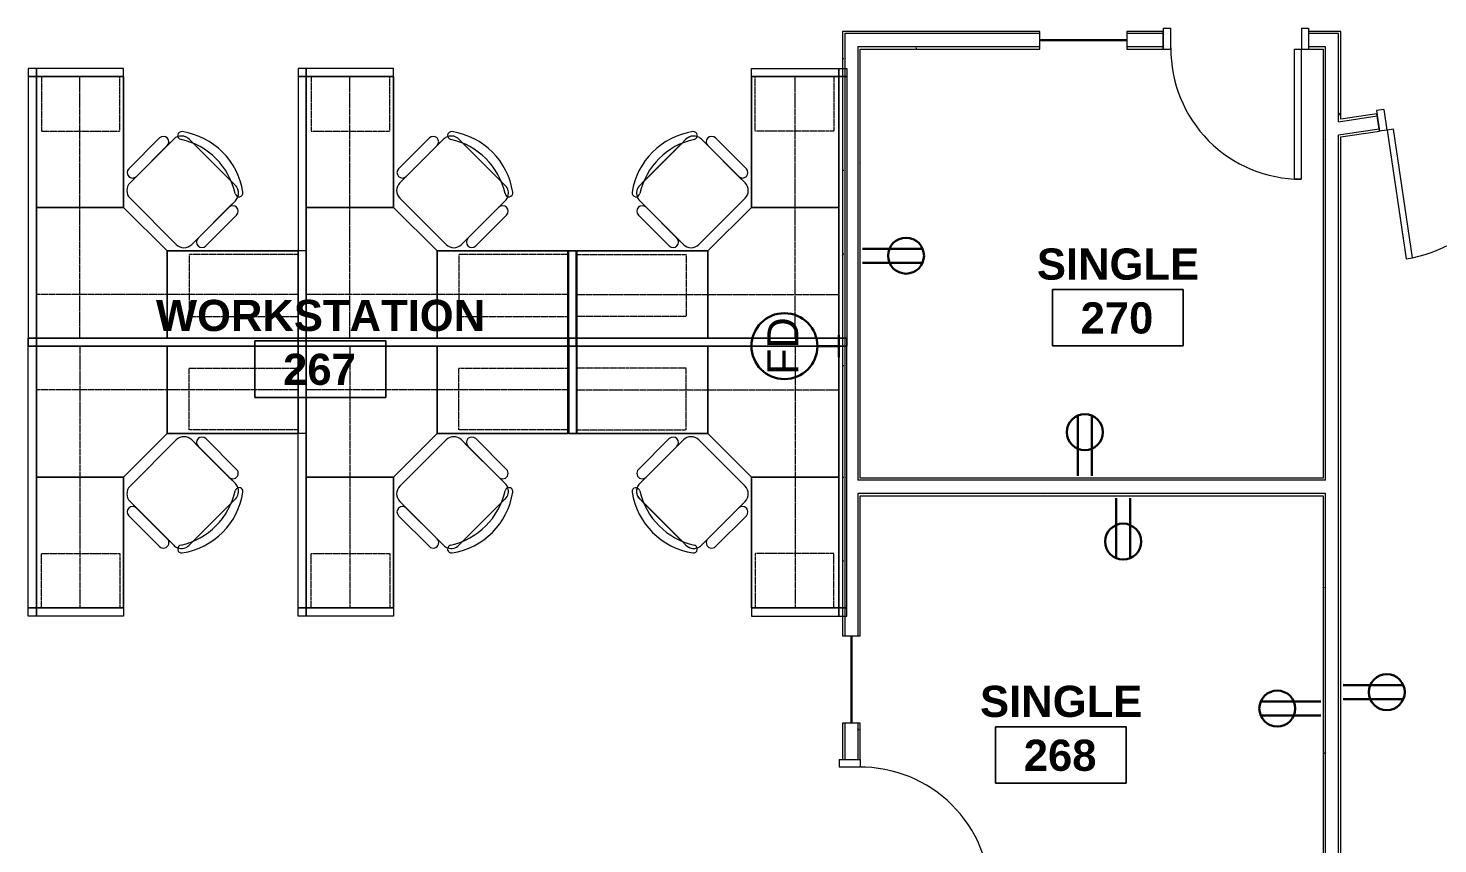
# Model space of a CAD drawing. Header units: inches. Extents: x 25273 to 28081, y 11840 to 13753.
# Drawn here: x 26119.3 to 26507.2, y 13031.9 to 13256.4 of the extents above; entities that cross this region are included whole.
import ezdxf

# ---------------------------------------------------------------- set-up
doc = ezdxf.new("R2010")
doc.units = ezdxf.units.IN
doc.header["$MEASUREMENT"] = 0
doc.linetypes.add('X1$0$Hidden', pattern=[0.28125, 0.1875, -0.09375])
doc.linetypes.add('X1$0$Hidden2', pattern=[0.140625, 0.09375, -0.046875])
for name, color, linetype, lineweight in [('X1$0$A-ANNO-NOTE', 131, 'Continuous', 30), ('X1$0$A-AREA-IDEN', 2, 'Continuous', 9), ('X1$0$A-DOOR', 31, 'Continuous', 13), ('X1$0$A-DOOR-FRAM', 31, 'Continuous', 20), ('X1$0$A-GLAZ', 151, 'Continuous', 13), ('X1$0$A-WALL', 113, 'Continuous', 13), ('X1$0$A-WALL-PATT', 111, 'Continuous', 13), ('X1$0$I-FURN', 30, 'Continuous', 9), ('X1$0$I-FURN-PNLS', 30, 'Continuous', 9), ('X1$0$I-WALL', 2, 'Continuous', 13)]:
    doc.layers.add(name, color=color, linetype=linetype, lineweight=lineweight)
doc.styles.add('X1$0$Swis721 Lt BT', font='swissl.ttf', dxfattribs={"height": 8.514638})
doc.styles.add('X1$0$Swis721 Lt BT_B', font='', dxfattribs={"height": 8.583975})
doc.styles.get('X1$0$Swis721 Lt BT_B').set_extended_font_data('Swis721 Lt BT', bold=True)
pattern_1 = [(0, (0, 0), (30.72, 7.68), [1.267, -21.773, 1.267, -21.773, -122.88]), (0, (0, 0), (30.72, 7.68), [-46.08, 1.267, -44.813, 1.267, -21.773, -53.76]), (0, (0, 0), (30.72, 7.68), [-115.2, 1.267, -14.093, 1.267, -37.133]), (120, (11.52, 3.84), (-22.0110751, 22.7643004), [1.267, -21.773, 1.267, -21.773, -122.88]), (120, (11.52, 3.84), (-22.0110751, 22.7643004), [-46.08, 1.267, -44.813, 1.267, -21.773, -53.76]), (120, (11.52, 3.84), (-22.0110751, 22.7643004), [-115.2, 1.267, -14.093, 1.267, -37.133]), (240, (15.36, 19.2), (-8.7089249, -30.4443004), [1.267, -21.773, 1.267, -21.773, -122.88]), (240, (15.36, 19.2), (-8.7089249, -30.4443004), [-46.08, 1.267, -44.813, 1.267, -21.773, -53.76]), (240, (15.36, 19.2), (-8.7089249, -30.4443004), [-115.2, 1.267, -14.093, 1.267, -37.133])]

# ---------------------------------------------------------------- blocks, each defined once
blk = doc.blocks.new('X1$0$Single Flush - OTJ_SOLIDFLUSH_ALUM-4900816-FIRST FLOOR POWER _ SIGNAL')
at = {"layer": 'X1$0$A-DOOR', "lineweight": 20}
for p, q in [((16.15625, 38.25), (16.15625, 2.4375)), ((17.90625, 38.25), (16.15625, 38.25)), ((17.90625, 2.4375), (17.90625, 38.25)), ((16.15625, 2.4375), (17.90625, 2.4375))]:
    blk.add_line(p, q, dxfattribs=at)
at = {"layer": 'X1$0$A-DOOR', "lineweight": 9}
blk.add_arc((17.90625, 2.4375), 35.8125, 90, 180.5, dxfattribs=at)
at = {"layer": 'X1$0$A-DOOR-FRAM'}
for p, q in [((-20, -3.3125), (-20, 2.4375)), ((-20, 2.4375), (-18, 2.4375)), ((-18, -3.3125), (-18, 2.4375)), ((18.000004, -3.3125), (18.000004, 2.4375)), ((18.000004, 2.4375), (20.000004, 2.4375)), ((20.000004, -3.3125), (20.000004, 2.4375)), ((-20, -3.3125), (-18, -3.3125)), ((18.000004, -3.3125), (20.000004, -3.3125))]:
    blk.add_line(p, q, dxfattribs=at)
blk = doc.blocks.new('X1$0$F-Workstation - Generic Typical - F-Workstation - Generic Typical-V85-FIRST FLOOR POWER _ SIGNAL')
at = {"layer": 'X1$0$I-FURN'}
for p, q in [((33.89, 55.1), (25.4, 46.62)), ((33.89, 55.1), (25.4, 46.62)), ((25.4, 46.62), (33.89, 55.1)), ((37.78, 54.75), (25.76, 42.73)), ((37.78, 54.75), (36.01, 52.98)), ((36.01, 52.98), (37.78, 54.75)), ((43.2, 53.57), (42.02, 54.75)), ((42.02, 54.75), (43.2, 53.57)), ((27.53, 44.5), (36.01, 52.98)), ((36.01, 52.98), (27.53, 44.5)), ((36.01, 52.98), (27.53, 44.5)), ((27.53, 44.5), (36.01, 52.98)), ((53.65, 43.12), (43.12, 53.65)), ((53.57, 43.2), (43.2, 53.57)), ((43.2, 53.57), (53.57, 43.2)), ((27.53, 44.5), (25.76, 42.73)), ((25.76, 42.73), (27.53, 44.5)), ((54.75, 42.02), (53.57, 43.2)), ((53.57, 43.2), (54.75, 42.02)), ((25.76, 38.49), (38.49, 25.76)), ((25.76, 38.49), (38.49, 25.76)), ((38.49, 25.76), (25.76, 38.49)), ((42.73, 25.76), (54.75, 37.78)), ((52.98, 36.01), (44.5, 27.53)), ((44.5, 27.53), (52.98, 36.01)), ((44.5, 27.53), (52.98, 36.01)), ((52.98, 36.01), (44.5, 27.53)), ((52.98, 36.01), (54.75, 37.78)), ((54.75, 37.78), (52.98, 36.01)), ((46.62, 25.4), (55.1, 33.89)), ((46.62, 25.4), (55.1, 33.89)), ((55.1, 33.89), (46.62, 25.4)), ((42.73, 25.76), (44.5, 27.53)), ((44.5, 27.53), (42.73, 25.76))]:
    blk.add_line(p, q, dxfattribs=at)
for centre, radius, start, end in [((34.95, 54.04), 1.5, 315, 135), ((34.95, 54.04), 1.5, 315, 135), ((34.95, 54.04), 1.5, 315, 135), ((39.9, 52.63), 3, 108.7164, 135), ((39.9, 52.63), 3, 108.6047, 135), ((39.9, 52.63), 3, 108.6047, 135), ((39.97, 55.77), 1.08, 81.1745, 261.1745), ((39.97, 55.77), 1.08, 81.1745, 261.1745), ((39.97, 55.77), 1.08, 81.1745, 261.1745), ((39.9, 52.63), 3, 45, 108.6047), ((39.9, 52.63), 3, 45, 108.6047), ((35.53, 35.53), 19.64, 12.5758, 77.4242), ((35.53, 35.53), 19.64, 12.5758, 77.4242), ((35.53, 35.53), 19.64, 12.5758, 77.4242), ((37.07, 37.07), 20, 8.8255, 81.1745), ((37.07, 37.07), 20, 8.8255, 81.1745), ((37.07, 37.07), 20, 8.8255, 81.1745), ((26.46, 45.56), 1.5, 135, 315), ((26.46, 45.56), 1.5, 135, 315), ((26.46, 45.56), 1.5, 135, 315), ((27.88, 40.61), 3, 135, 225), ((27.88, 40.61), 3, 135, 225), ((27.88, 40.61), 3, 135, 225), ((55.77, 39.97), 1.08, 188.8255, 8.8255), ((55.77, 39.97), 1.08, 188.8255, 8.8255), ((55.77, 39.97), 1.08, 188.8255, 8.8255), ((52.63, 39.9), 3, 341.3953, 45), ((52.63, 39.9), 3, 341.3953, 45), ((52.63, 39.9), 3, 315, 341.2836), ((52.63, 39.9), 3, 315, 341.3953), ((52.63, 39.9), 3, 315, 341.3953), ((54.04, 34.95), 1.5, 315, 135), ((54.04, 34.95), 1.5, 315, 135), ((54.04, 34.95), 1.5, 315, 135), ((45.56, 26.46), 1.5, 135, 315), ((45.56, 26.46), 1.5, 135, 315), ((45.56, 26.46), 1.5, 135, 315), ((40.61, 27.88), 3, 225, 315), ((40.61, 27.88), 3, 225, 315), ((40.61, 27.88), 3, 225, 315)]:
    blk.add_arc(centre, radius, start, end, dxfattribs=at)
at = {"layer": 'X1$0$I-FURN-PNLS'}
for p, q in [((-2.25, 72), (-2.25, 74.25)), ((-2.25, 74.25), (0, 74.25)), ((0, 74.25), (0, 72)), ((0, 72), (0, 74.25)), ((0, 74.25), (24, 74.25)), ((24, 74.25), (24, 72)), ((0, 72), (-2.25, 72)), ((-2.25, 72), (0, 72)), ((-2.25, 0), (-2.25, 72)), ((0, 36), (0, 72)), ((0, 72), (24, 72)), ((0, 72), (0, 0)), ((24, 72), (0, 72)), ((24, 72), (0, 72)), ((0, 72), (0, 36)), ((0, 36), (0, 72)), ((0, 72), (24, 72)), ((24, 72), (24, 36)), ((24, 72), (24, 42)), ((24, 36), (24, 72)), ((24, 72), (24, 36)), ((24, 36), (0, 36)), ((0, 0), (0, 36)), ((0, 36), (24, 36)), ((24, 36), (0, 36)), ((0, 36), (0, 0)), ((0, 0), (0, 36)), ((0, 36), (24, 36)), ((0, 36), (24, 36)), ((24, 36), (0, 36)), ((24, 36), (36, 24)), ((36, 24), (24, 36)), ((24, 36), (36, 24)), ((36, 0), (36, 24)), ((36, 24), (72, 24)), ((36, 24), (36, 0)), ((36, 0), (36, 24)), ((36, 24), (36, 0)), ((72, 24), (36, 24)), ((36, 24), (36, 0)), ((36, 0), (36, 24)), ((36, 24), (72, 24)), ((57, 24), (72, 24)), ((72, 24), (72, 0)), ((72, 24), (74.25, 24)), ((72, 0), (72, 24)), ((72, 0), (72, 24)), ((72, 24), (72, 0)), ((74.25, 24), (74.25, 0)), ((-2.25, -2.25), (-2.25, 0)), ((-2.25, 0), (0, 0)), ((0, 0), (-2.25, 0)), ((0, -2.25), (-2.25, -2.25)), ((0, 0), (0, -2.25)), ((0, -2.25), (0, 0)), ((0, 0), (72, 0)), ((36, 0), (0, 0)), ((0, 0), (36, 0)), ((36, 0), (0, 0)), ((72, -2.25), (0, -2.25)), ((72, 0), (36, 0)), ((36, 0), (72, 0)), ((72, 0), (36, 0)), ((72, -2.25), (72, 0)), ((72, 0), (74.25, 0)), ((72, 0), (72, -2.25)), ((74.25, 0), (72, 0)), ((74.25, -2.25), (72, -2.25)), ((74.25, 0), (74.25, -2.25))]:
    blk.add_line(p, q, dxfattribs=at)
at = {"layer": 'X1$0$I-FURN-PNLS', "linetype": 'X1$0$Hidden2'}
for p, q in [((6, 72), (23, 72)), ((6, 42), (6, 72)), ((23, 72), (23, 42)), ((23, 42), (6, 42)), ((57, 1.37), (57, 23)), ((57, 23), (72, 23)), ((72, 23), (72, 1.37)), ((72, 1.37), (57, 1.37))]:
    blk.add_line(p, q, dxfattribs=at)
at = {"layer": 'X1$0$I-FURN-PNLS', "linetype": 'X1$0$Hidden'}
for p, q in [((12, 72), (12, 0)), ((0, 12), (72, 12))]:
    blk.add_line(p, q, dxfattribs=at)
blk = doc.blocks.new('X1$0$F-Workstation - Generic Typical - F-Workstation - Generic Typical-V86-FIRST FLOOR POWER _ SIGNAL')
at = {"layer": 'X1$0$I-FURN'}
for p, q in [((25.76, -38.49), (38.49, -25.76)), ((38.49, -25.76), (25.76, -38.49)), ((25.76, -38.49), (38.49, -25.76)), ((42.73, -25.76), (54.75, -37.78)), ((44.5, -27.53), (42.73, -25.76)), ((42.73, -25.76), (44.5, -27.53)), ((46.62, -25.4), (55.1, -33.89)), ((55.1, -33.89), (46.62, -25.4)), ((46.62, -25.4), (55.1, -33.89)), ((44.5, -27.53), (52.98, -36.01)), ((52.98, -36.01), (44.5, -27.53)), ((52.98, -36.01), (44.5, -27.53)), ((44.5, -27.53), (52.98, -36.01)), ((54.75, -37.78), (52.98, -36.01)), ((52.98, -36.01), (54.75, -37.78)), ((53.57, -43.2), (54.75, -42.02)), ((54.75, -42.02), (53.57, -43.2)), ((37.78, -54.75), (25.76, -42.73)), ((25.76, -42.73), (27.53, -44.5)), ((27.53, -44.5), (25.76, -42.73)), ((36.01, -52.98), (27.53, -44.5)), ((27.53, -44.5), (36.01, -52.98)), ((27.53, -44.5), (36.01, -52.98)), ((36.01, -52.98), (27.53, -44.5)), ((53.65, -43.12), (43.12, -53.65)), ((43.2, -53.57), (53.57, -43.2)), ((53.57, -43.2), (43.2, -53.57)), ((33.89, -55.1), (25.4, -46.62)), ((25.4, -46.62), (33.89, -55.1)), ((33.89, -55.1), (25.4, -46.62)), ((36.01, -52.98), (37.78, -54.75)), ((37.78, -54.75), (36.01, -52.98)), ((42.02, -54.75), (43.2, -53.57)), ((43.2, -53.57), (42.02, -54.75))]:
    blk.add_line(p, q, dxfattribs=at)
for centre, radius, start, end in [((40.61, -27.88), 3, 45, 135), ((40.61, -27.88), 3, 45, 135), ((40.61, -27.88), 3, 45, 135), ((45.56, -26.46), 1.5, 45, 225), ((45.56, -26.46), 1.5, 45, 225), ((45.56, -26.46), 1.5, 45, 225), ((54.04, -34.95), 1.5, 225, 45), ((54.04, -34.95), 1.5, 225, 45), ((54.04, -34.95), 1.5, 225, 45), ((27.88, -40.61), 3, 135, 225), ((27.88, -40.61), 3, 135, 225), ((27.88, -40.61), 3, 135, 225), ((52.63, -39.9), 3, 18.7164, 45), ((52.63, -39.9), 3, 18.6047, 45), ((52.63, -39.9), 3, 18.6047, 45), ((35.53, -35.53), 19.64, 282.5758, 347.4242), ((35.53, -35.53), 19.64, 282.5758, 347.4242), ((35.53, -35.53), 19.64, 282.5758, 347.4242), ((37.07, -37.07), 20, 278.8255, 351.1745), ((37.07, -37.07), 20, 278.8255, 351.1745), ((37.07, -37.07), 20, 278.8255, 351.1745), ((55.77, -39.97), 1.08, 351.1745, 171.1745), ((55.77, -39.97), 1.08, 351.1745, 171.1745), ((55.77, -39.97), 1.08, 351.1745, 171.1745), ((52.63, -39.9), 3, 315, 18.6047), ((52.63, -39.9), 3, 315, 345), ((52.63, -39.9), 3, 345, 18.6047), ((26.46, -45.56), 1.5, 45, 225), ((26.46, -45.56), 1.5, 45, 225), ((26.46, -45.56), 1.5, 45, 225), ((34.95, -54.04), 1.5, 225, 45), ((34.95, -54.04), 1.5, 225, 45), ((34.95, -54.04), 1.5, 225, 45), ((39.9, -52.63), 3, 225, 251.2836), ((39.9, -52.63), 3, 225, 251.3953), ((39.9, -52.63), 3, 225, 251.3953), ((39.97, -55.77), 1.08, 98.8255, 278.8255), ((39.97, -55.77), 1.08, 98.8255, 278.8255), ((39.97, -55.77), 1.08, 98.8255, 278.8255), ((39.9, -52.63), 3, 251.3953, 315), ((39.9, -52.63), 3, 251.3953, 300), ((39.9, -52.63), 3, 300, 315)]:
    blk.add_arc(centre, radius, start, end, dxfattribs=at)
at = {"layer": 'X1$0$I-FURN-PNLS'}
for p, q in [((-2.25, 2.25), (-2.25, 0)), ((0, 2.25), (-2.25, 2.25)), ((-2.25, 0), (0, 0)), ((0, 0), (-2.25, 0)), ((-2.25, 0), (-2.25, -72)), ((0, 0), (0, 2.25)), ((72, 2.25), (0, 2.25)), ((0, 2.25), (0, 0)), ((0, 0), (72, 0)), ((0, -72), (0, 0)), ((0, 0), (0, -36)), ((36, 0), (0, 0)), ((0, 0), (0, -36)), ((36, 0), (0, 0)), ((0, 0), (36, 0)), ((0, -36), (0, 0)), ((72, 0), (36, 0)), ((36, 0), (36, -24)), ((36, -24), (36, 0)), ((36, -24), (36, 0)), ((36, 0), (36, -24)), ((72, 0), (36, 0)), ((36, 0), (36, -24)), ((36, -24), (36, 0)), ((36, 0), (72, 0)), ((72, 2.25), (72, 0)), ((74.25, 2.25), (72, 2.25)), ((72, 0), (72, 2.25)), ((72, -24), (72, 0)), ((72, 0), (74.25, 0)), ((74.25, 0), (72, 0)), ((72, 0), (72, -24)), ((72, -24), (72, 0)), ((72, 0), (72, -24)), ((74.25, 0), (74.25, 2.25)), ((74.25, -24), (74.25, 0)), ((24, -36), (36, -24)), ((24, -36), (36, -24)), ((36, -24), (24, -36)), ((36, -24), (72, -24)), ((36, -24), (72, -24)), ((72, -24), (36, -24)), ((57, -24), (72, -24)), ((72, -24), (74.25, -24)), ((24, -36), (0, -36)), ((0, -36), (0, -72)), ((0, -36), (24, -36)), ((0, -36), (24, -36)), ((24, -36), (0, -36)), ((24, -36), (0, -36)), ((0, -36), (0, -72)), ((0, -72), (0, -36)), ((0, -36), (24, -36)), ((24, -72), (24, -36)), ((24, -72), (24, -36)), ((24, -36), (24, -72)), ((24, -72), (24, -42)), ((-2.25, -72), (-2.25, -74.25)), ((0, -72), (-2.25, -72)), ((-2.25, -72), (0, -72)), ((0, -72), (24, -72)), ((0, -74.25), (0, -72)), ((24, -72), (0, -72)), ((0, -72), (0, -74.25)), ((0, -72), (24, -72)), ((24, -72), (0, -72)), ((24, -74.25), (24, -72)), ((-2.25, -74.25), (0, -74.25)), ((0, -74.25), (24, -74.25))]:
    blk.add_line(p, q, dxfattribs=at)
at = {"layer": 'X1$0$I-FURN-PNLS', "linetype": 'X1$0$Hidden'}
for p, q in [((12, -72), (12, 0)), ((0, -12), (72, -12))]:
    blk.add_line(p, q, dxfattribs=at)
at = {"layer": 'X1$0$I-FURN-PNLS', "linetype": 'X1$0$Hidden2'}
for p, q in [((57, -1.37), (57, -23)), ((72, -1.37), (57, -1.37)), ((72, -23), (72, -1.37)), ((57, -23), (72, -23)), ((23, -42), (6, -42)), ((6, -42), (6, -72)), ((23, -72), (23, -42)), ((6, -72), (23, -72))]:
    blk.add_line(p, q, dxfattribs=at)
blk = doc.blocks.new('X1$0$F-Workstation - Generic Typical - F-Workstation - Generic Typical-V87-FIRST FLOOR POWER _ SIGNAL')
at = {"layer": 'X1$0$I-FURN'}
for p, q in [((25.76, -38.49), (38.49, -25.76)), ((38.49, -25.76), (25.76, -38.49)), ((25.76, -38.49), (38.49, -25.76)), ((42.73, -25.76), (54.75, -37.78)), ((44.5, -27.53), (42.73, -25.76)), ((42.73, -25.76), (44.5, -27.53)), ((46.62, -25.4), (55.1, -33.89)), ((55.1, -33.89), (46.62, -25.4)), ((46.62, -25.4), (55.1, -33.89)), ((44.5, -27.53), (52.98, -36.01)), ((52.98, -36.01), (44.5, -27.53)), ((52.98, -36.01), (44.5, -27.53)), ((44.5, -27.53), (52.98, -36.01)), ((54.75, -37.78), (52.98, -36.01)), ((52.98, -36.01), (54.75, -37.78)), ((53.57, -43.2), (54.75, -42.02)), ((54.75, -42.02), (53.57, -43.2)), ((37.78, -54.75), (25.76, -42.73)), ((25.76, -42.73), (27.53, -44.5)), ((27.53, -44.5), (25.76, -42.73)), ((36.01, -52.98), (27.53, -44.5)), ((27.53, -44.5), (36.01, -52.98)), ((27.53, -44.5), (36.01, -52.98)), ((36.01, -52.98), (27.53, -44.5)), ((53.65, -43.12), (43.12, -53.65)), ((43.2, -53.57), (53.57, -43.2)), ((53.57, -43.2), (43.2, -53.57)), ((33.89, -55.1), (25.4, -46.62)), ((25.4, -46.62), (33.89, -55.1)), ((33.89, -55.1), (25.4, -46.62)), ((36.01, -52.98), (37.78, -54.75)), ((37.78, -54.75), (36.01, -52.98)), ((42.02, -54.75), (43.2, -53.57)), ((43.2, -53.57), (42.02, -54.75))]:
    blk.add_line(p, q, dxfattribs=at)
for centre, radius, start, end in [((40.61, -27.88), 3, 45, 135), ((40.61, -27.88), 3, 45, 135), ((40.61, -27.88), 3, 45, 135), ((45.56, -26.46), 1.5, 45, 225), ((45.56, -26.46), 1.5, 45, 225), ((45.56, -26.46), 1.5, 45, 225), ((54.04, -34.95), 1.5, 225, 45), ((54.04, -34.95), 1.5, 225, 45), ((54.04, -34.95), 1.5, 225, 45), ((27.88, -40.61), 3, 135, 225), ((27.88, -40.61), 3, 135, 225), ((27.88, -40.61), 3, 135, 225), ((52.63, -39.9), 3, 18.7164, 45), ((52.63, -39.9), 3, 18.6047, 45), ((52.63, -39.9), 3, 18.6047, 45), ((35.53, -35.53), 19.64, 282.5758, 347.4242), ((35.53, -35.53), 19.64, 282.5758, 347.4242), ((35.53, -35.53), 19.64, 282.5758, 347.4242), ((37.07, -37.07), 20, 278.8255, 351.1745), ((37.07, -37.07), 20, 278.8255, 351.1745), ((37.07, -37.07), 20, 278.8255, 351.1745), ((55.77, -39.97), 1.08, 351.1745, 171.1745), ((55.77, -39.97), 1.08, 351.1745, 171.1745), ((55.77, -39.97), 1.08, 351.1745, 171.1745), ((52.63, -39.9), 3, 315, 18.6047), ((52.63, -39.9), 3, 315, 18.6047), ((26.46, -45.56), 1.5, 45, 225), ((26.46, -45.56), 1.5, 45, 225), ((26.46, -45.56), 1.5, 45, 225), ((34.95, -54.04), 1.5, 225, 45), ((34.95, -54.04), 1.5, 225, 45), ((34.95, -54.04), 1.5, 225, 45), ((39.9, -52.63), 3, 225, 251.2836), ((39.9, -52.63), 3, 225, 251.3953), ((39.9, -52.63), 3, 225, 251.3953), ((39.97, -55.77), 1.08, 98.8255, 278.8255), ((39.97, -55.77), 1.08, 98.8255, 278.8255), ((39.97, -55.77), 1.08, 98.8255, 278.8255), ((39.9, -52.63), 3, 251.3953, 315), ((39.9, -52.63), 3, 251.3953, 315)]:
    blk.add_arc(centre, radius, start, end, dxfattribs=at)
at = {"layer": 'X1$0$I-FURN-PNLS'}
for p, q in [((-2.25, 2.25), (-2.25, 0)), ((0, 2.25), (-2.25, 2.25)), ((-2.25, 0), (0, 0)), ((0, 0), (-2.25, 0)), ((-2.25, 0), (-2.25, -72)), ((0, 0), (0, 2.25)), ((72, 2.25), (0, 2.25)), ((0, 2.25), (0, 0)), ((0, 0), (72, 0)), ((0, -72), (0, 0)), ((0, 0), (0, -36)), ((36, 0), (0, 0)), ((0, 0), (0, -36)), ((36, 0), (0, 0)), ((0, 0), (36, 0)), ((0, -36), (0, 0)), ((72, 0), (36, 0)), ((36, 0), (36, -24)), ((36, -24), (36, 0)), ((36, -24), (36, 0)), ((36, 0), (36, -24)), ((72, 0), (36, 0)), ((36, 0), (36, -24)), ((36, -24), (36, 0)), ((36, 0), (72, 0)), ((72, 2.25), (72, 0)), ((74.25, 2.25), (72, 2.25)), ((72, 0), (72, 2.25)), ((72, -24), (72, 0)), ((72, 0), (74.25, 0)), ((74.25, 0), (72, 0)), ((72, 0), (72, -24)), ((72, -24), (72, 0)), ((72, 0), (72, -24)), ((74.25, 0), (74.25, 2.25)), ((74.25, -24), (74.25, 0)), ((24, -36), (36, -24)), ((24, -36), (36, -24)), ((36, -24), (24, -36)), ((36, -24), (72, -24)), ((36, -24), (72, -24)), ((72, -24), (36, -24)), ((57, -24), (72, -24)), ((72, -24), (74.25, -24)), ((24, -36), (0, -36)), ((0, -36), (0, -72)), ((0, -36), (24, -36)), ((0, -36), (24, -36)), ((24, -36), (0, -36)), ((24, -36), (0, -36)), ((0, -36), (0, -72)), ((0, -72), (0, -36)), ((0, -36), (24, -36)), ((24, -72), (24, -36)), ((24, -72), (24, -36)), ((24, -36), (24, -72)), ((24, -72), (24, -42)), ((-2.25, -72), (-2.25, -74.25)), ((0, -72), (-2.25, -72)), ((-2.25, -72), (0, -72)), ((0, -72), (24, -72)), ((0, -74.25), (0, -72)), ((24, -72), (0, -72)), ((0, -72), (0, -74.25)), ((0, -72), (24, -72)), ((24, -72), (0, -72)), ((24, -74.25), (24, -72)), ((-2.25, -74.25), (0, -74.25)), ((0, -74.25), (24, -74.25))]:
    blk.add_line(p, q, dxfattribs=at)
at = {"layer": 'X1$0$I-FURN-PNLS', "linetype": 'X1$0$Hidden'}
for p, q in [((12, -72), (12, 0)), ((0, -12), (72, -12))]:
    blk.add_line(p, q, dxfattribs=at)
at = {"layer": 'X1$0$I-FURN-PNLS', "linetype": 'X1$0$Hidden2'}
for p, q in [((57, -1.37), (57, -23)), ((72, -1.37), (57, -1.37)), ((72, -23), (72, -1.37)), ((57, -23), (72, -23)), ((23, -42), (6, -42)), ((6, -42), (6, -72)), ((23, -72), (23, -42)), ((6, -72), (23, -72))]:
    blk.add_line(p, q, dxfattribs=at)
blk = doc.blocks.new('X1$0$F-Workstation - Generic Typical - F-Workstation - Generic Typical-V114-FIRST FLOOR POWER _ SIGNAL')
at = {"layer": 'X1$0$I-FURN'}
for p, q in [((25.76, -38.49), (38.49, -25.76)), ((38.49, -25.76), (25.76, -38.49)), ((25.76, -38.49), (38.49, -25.76)), ((42.73, -25.76), (54.75, -37.78)), ((44.5, -27.53), (42.73, -25.76)), ((42.73, -25.76), (44.5, -27.53)), ((46.62, -25.4), (55.1, -33.89)), ((55.1, -33.89), (46.62, -25.4)), ((46.62, -25.4), (55.1, -33.89)), ((44.5, -27.53), (52.98, -36.01)), ((52.98, -36.01), (44.5, -27.53)), ((52.98, -36.01), (44.5, -27.53)), ((44.5, -27.53), (52.98, -36.01)), ((54.75, -37.78), (52.98, -36.01)), ((52.98, -36.01), (54.75, -37.78)), ((53.57, -43.2), (54.75, -42.02)), ((54.75, -42.02), (53.57, -43.2)), ((37.78, -54.75), (25.76, -42.73)), ((25.76, -42.73), (27.53, -44.5)), ((27.53, -44.5), (25.76, -42.73)), ((36.01, -52.98), (27.53, -44.5)), ((27.53, -44.5), (36.01, -52.98)), ((27.53, -44.5), (36.01, -52.98)), ((36.01, -52.98), (27.53, -44.5)), ((53.65, -43.12), (43.12, -53.65)), ((43.2, -53.57), (53.57, -43.2)), ((53.57, -43.2), (43.2, -53.57)), ((33.89, -55.1), (25.4, -46.62)), ((25.4, -46.62), (33.89, -55.1)), ((33.89, -55.1), (25.4, -46.62)), ((36.01, -52.98), (37.78, -54.75)), ((37.78, -54.75), (36.01, -52.98)), ((42.02, -54.75), (43.2, -53.57)), ((43.2, -53.57), (42.02, -54.75))]:
    blk.add_line(p, q, dxfattribs=at)
for centre, radius, start, end in [((40.61, -27.88), 3, 45, 135), ((40.61, -27.88), 3, 45, 135), ((40.61, -27.88), 3, 45, 135), ((45.56, -26.46), 1.5, 45, 225), ((45.56, -26.46), 1.5, 45, 225), ((45.56, -26.46), 1.5, 45, 225), ((54.04, -34.95), 1.5, 225, 45), ((54.04, -34.95), 1.5, 225, 45), ((54.04, -34.95), 1.5, 225, 45), ((27.88, -40.61), 3, 135, 225), ((27.88, -40.61), 3, 135, 225), ((27.88, -40.61), 3, 135, 225), ((52.63, -39.9), 3, 18.7164, 45), ((52.63, -39.9), 3, 18.6047, 45), ((52.63, -39.9), 3, 18.6047, 45), ((35.53, -35.53), 19.64, 282.5758, 347.4242), ((35.53, -35.53), 19.64, 282.5758, 347.4242), ((35.53, -35.53), 19.64, 282.5758, 347.4242), ((37.07, -37.07), 20, 278.8255, 351.1745), ((37.07, -37.07), 20, 278.8255, 351.1745), ((37.07, -37.07), 20, 278.8255, 351.1745), ((55.77, -39.97), 1.08, 351.1745, 171.1745), ((55.77, -39.97), 1.08, 351.1745, 171.1745), ((55.77, -39.97), 1.08, 351.1745, 171.1745), ((52.63, -39.9), 3, 315, 18.6047), ((52.63, -39.9), 3, 315, 330), ((52.63, -39.9), 3, 330, 18.6047), ((26.46, -45.56), 1.5, 45, 225), ((26.46, -45.56), 1.5, 45, 225), ((26.46, -45.56), 1.5, 45, 225), ((34.95, -54.04), 1.5, 225, 45), ((34.95, -54.04), 1.5, 225, 45), ((34.95, -54.04), 1.5, 225, 45), ((39.9, -52.63), 3, 225, 251.2836), ((39.9, -52.63), 3, 225, 251.3953), ((39.9, -52.63), 3, 225, 251.3953), ((39.97, -55.77), 1.08, 98.8255, 278.8255), ((39.97, -55.77), 1.08, 98.8255, 278.8255), ((39.97, -55.77), 1.08, 98.8255, 278.8255), ((39.9, -52.63), 3, 251.3953, 315), ((39.9, -52.63), 3, 251.3953, 270), ((39.9, -52.63), 3, 270, 300), ((39.9, -52.63), 3, 300, 315)]:
    blk.add_arc(centre, radius, start, end, dxfattribs=at)
at = {"layer": 'X1$0$I-FURN-PNLS'}
for p, q in [((-2.25, 2.25), (-2.25, 0)), ((0, 2.25), (-2.25, 2.25)), ((-2.25, 0), (0, 0)), ((0, 0), (-2.25, 0)), ((-2.25, 0), (-2.25, -72)), ((0, 0), (0, 2.25)), ((72, 2.25), (0, 2.25)), ((0, 2.25), (0, 0)), ((0, 0), (72, 0)), ((0, -72), (0, 0)), ((0, 0), (0, -36)), ((36, 0), (0, 0)), ((0, 0), (0, -36)), ((36, 0), (0, 0)), ((0, 0), (36, 0)), ((0, -36), (0, 0)), ((72, 0), (36, 0)), ((36, 0), (36, -24)), ((36, -24), (36, 0)), ((36, -24), (36, 0)), ((36, 0), (36, -24)), ((72, 0), (36, 0)), ((36, 0), (36, -24)), ((36, -24), (36, 0)), ((36, 0), (72, 0)), ((72, 2.25), (72, 0)), ((74.25, 2.25), (72, 2.25)), ((72, 0), (72, 2.25)), ((72, -24), (72, 0)), ((72, 0), (74.25, 0)), ((74.25, 0), (72, 0)), ((72, 0), (72, -24)), ((72, -24), (72, 0)), ((72, 0), (72, -24)), ((74.25, 0), (74.25, 2.25)), ((74.25, -24), (74.25, 0)), ((24, -36), (36, -24)), ((24, -36), (36, -24)), ((36, -24), (24, -36)), ((36, -24), (72, -24)), ((36, -24), (72, -24)), ((72, -24), (36, -24)), ((57, -24), (72, -24)), ((72, -24), (74.25, -24)), ((24, -36), (0, -36)), ((0, -36), (0, -72)), ((0, -36), (24, -36)), ((0, -36), (24, -36)), ((24, -36), (0, -36)), ((24, -36), (0, -36)), ((0, -36), (0, -72)), ((0, -72), (0, -36)), ((0, -36), (24, -36)), ((24, -72), (24, -36)), ((24, -72), (24, -36)), ((24, -36), (24, -72)), ((24, -72), (24, -42)), ((-2.25, -72), (-2.25, -74.25)), ((0, -72), (-2.25, -72)), ((-2.25, -72), (0, -72)), ((0, -72), (24, -72)), ((0, -74.25), (0, -72)), ((24, -72), (0, -72)), ((0, -72), (0, -74.25)), ((0, -72), (24, -72)), ((24, -72), (0, -72)), ((24, -74.25), (24, -72)), ((-2.25, -74.25), (0, -74.25)), ((0, -74.25), (24, -74.25))]:
    blk.add_line(p, q, dxfattribs=at)
at = {"layer": 'X1$0$I-FURN-PNLS', "linetype": 'X1$0$Hidden'}
for p, q in [((12, -72), (12, 0)), ((0, -12), (72, -12))]:
    blk.add_line(p, q, dxfattribs=at)
at = {"layer": 'X1$0$I-FURN-PNLS', "linetype": 'X1$0$Hidden2'}
for p, q in [((57, -1.37), (57, -23)), ((72, -1.37), (57, -1.37)), ((72, -23), (72, -1.37)), ((57, -23), (72, -23)), ((23, -42), (6, -42)), ((6, -42), (6, -72)), ((23, -72), (23, -42)), ((6, -72), (23, -72))]:
    blk.add_line(p, q, dxfattribs=at)
blk = doc.blocks.new('X1$0$F-Workstation - Generic Typical - F-Workstation - Generic Typical-V115-FIRST FLOOR POWER _ SIGNAL')
at = {"layer": 'X1$0$I-FURN'}
for p, q in [((33.89, 55.1), (25.4, 46.62)), ((33.89, 55.1), (25.4, 46.62)), ((25.4, 46.62), (33.89, 55.1)), ((37.78, 54.75), (25.76, 42.73)), ((37.78, 54.75), (36.01, 52.98)), ((36.01, 52.98), (37.78, 54.75)), ((43.2, 53.57), (42.02, 54.75)), ((42.02, 54.75), (43.2, 53.57)), ((27.53, 44.5), (36.01, 52.98)), ((36.01, 52.98), (27.53, 44.5)), ((36.01, 52.98), (27.53, 44.5)), ((27.53, 44.5), (36.01, 52.98)), ((53.65, 43.12), (43.12, 53.65)), ((53.57, 43.2), (43.2, 53.57)), ((43.2, 53.57), (53.57, 43.2)), ((27.53, 44.5), (25.76, 42.73)), ((25.76, 42.73), (27.53, 44.5)), ((54.75, 42.02), (53.57, 43.2)), ((53.57, 43.2), (54.75, 42.02)), ((25.76, 38.49), (38.49, 25.76)), ((25.76, 38.49), (38.49, 25.76)), ((38.49, 25.76), (25.76, 38.49)), ((42.73, 25.76), (54.75, 37.78)), ((52.98, 36.01), (44.5, 27.53)), ((44.5, 27.53), (52.98, 36.01)), ((44.5, 27.53), (52.98, 36.01)), ((52.98, 36.01), (44.5, 27.53)), ((52.98, 36.01), (54.75, 37.78)), ((54.75, 37.78), (52.98, 36.01)), ((46.62, 25.4), (55.1, 33.89)), ((46.62, 25.4), (55.1, 33.89)), ((55.1, 33.89), (46.62, 25.4)), ((42.73, 25.76), (44.5, 27.53)), ((44.5, 27.53), (42.73, 25.76))]:
    blk.add_line(p, q, dxfattribs=at)
for centre, radius, start, end in [((34.95, 54.04), 1.5, 315, 135), ((34.95, 54.04), 1.5, 315, 135), ((34.95, 54.04), 1.5, 315, 135), ((39.9, 52.63), 3, 108.7164, 135), ((39.9, 52.63), 3, 108.6047, 135), ((39.9, 52.63), 3, 108.6047, 135), ((39.97, 55.77), 1.08, 81.1745, 261.1745), ((39.97, 55.77), 1.08, 81.1745, 261.1745), ((39.97, 55.77), 1.08, 81.1745, 261.1745), ((39.9, 52.63), 3, 45, 108.6047), ((39.9, 52.63), 3, 45, 108.6047), ((35.53, 35.53), 19.64, 12.5758, 77.4242), ((35.53, 35.53), 19.64, 12.5758, 77.4242), ((35.53, 35.53), 19.64, 12.5758, 77.4242), ((37.07, 37.07), 20, 8.8255, 81.1745), ((37.07, 37.07), 20, 8.8255, 81.1745), ((37.07, 37.07), 20, 8.8255, 81.1745), ((26.46, 45.56), 1.5, 135, 315), ((26.46, 45.56), 1.5, 135, 315), ((26.46, 45.56), 1.5, 135, 315), ((27.88, 40.61), 3, 135, 225), ((27.88, 40.61), 3, 135, 225), ((27.88, 40.61), 3, 135, 225), ((55.77, 39.97), 1.08, 188.8255, 8.8255), ((55.77, 39.97), 1.08, 188.8255, 8.8255), ((55.77, 39.97), 1.08, 188.8255, 8.8255), ((52.63, 39.9), 3, 341.3953, 45), ((52.63, 39.9), 3, 30, 45), ((52.63, 39.9), 3, 315, 341.2836), ((52.63, 39.9), 3, 315, 341.3953), ((52.63, 39.9), 3, 315, 341.3953), ((52.63, 39.9), 3, 15, 30), ((52.63, 39.9), 3, 341.3953, 345), ((52.63, 39.9), 3, 360, 15), ((52.63, 39.9), 3, 345, 360), ((54.04, 34.95), 1.5, 315, 135), ((54.04, 34.95), 1.5, 315, 135), ((54.04, 34.95), 1.5, 315, 135), ((45.56, 26.46), 1.5, 135, 315), ((45.56, 26.46), 1.5, 135, 315), ((45.56, 26.46), 1.5, 135, 315), ((40.61, 27.88), 3, 225, 315), ((40.61, 27.88), 3, 225, 315), ((40.61, 27.88), 3, 225, 315)]:
    blk.add_arc(centre, radius, start, end, dxfattribs=at)
at = {"layer": 'X1$0$I-FURN-PNLS'}
for p, q in [((-2.25, 72), (-2.25, 74.25)), ((-2.25, 74.25), (0, 74.25)), ((0, 74.25), (0, 72)), ((0, 72), (0, 74.25)), ((0, 74.25), (24, 74.25)), ((24, 74.25), (24, 72)), ((0, 72), (-2.25, 72)), ((-2.25, 72), (0, 72)), ((-2.25, 0), (-2.25, 72)), ((0, 36), (0, 72)), ((0, 72), (24, 72)), ((0, 72), (0, 0)), ((24, 72), (0, 72)), ((24, 72), (0, 72)), ((0, 72), (0, 36)), ((0, 36), (0, 72)), ((0, 72), (24, 72)), ((24, 72), (24, 36)), ((24, 72), (24, 42)), ((24, 36), (24, 72)), ((24, 72), (24, 36)), ((24, 36), (0, 36)), ((0, 0), (0, 36)), ((0, 36), (24, 36)), ((24, 36), (0, 36)), ((0, 36), (0, 0)), ((0, 0), (0, 36)), ((0, 36), (24, 36)), ((0, 36), (24, 36)), ((24, 36), (0, 36)), ((24, 36), (36, 24)), ((36, 24), (24, 36)), ((24, 36), (36, 24)), ((36, 0), (36, 24)), ((36, 24), (72, 24)), ((36, 24), (36, 0)), ((36, 0), (36, 24)), ((36, 24), (36, 0)), ((72, 24), (36, 24)), ((36, 24), (36, 0)), ((36, 0), (36, 24)), ((36, 24), (72, 24)), ((57, 24), (72, 24)), ((72, 24), (72, 0)), ((72, 24), (74.25, 24)), ((72, 0), (72, 24)), ((72, 0), (72, 24)), ((72, 24), (72, 0)), ((74.25, 24), (74.25, 0)), ((-2.25, -2.25), (-2.25, 0)), ((-2.25, 0), (0, 0)), ((0, 0), (-2.25, 0)), ((0, -2.25), (-2.25, -2.25)), ((0, 0), (0, -2.25)), ((0, -2.25), (0, 0)), ((0, 0), (72, 0)), ((36, 0), (0, 0)), ((0, 0), (36, 0)), ((36, 0), (0, 0)), ((72, -2.25), (0, -2.25)), ((72, 0), (36, 0)), ((36, 0), (72, 0)), ((72, 0), (36, 0)), ((72, -2.25), (72, 0)), ((72, 0), (74.25, 0)), ((72, 0), (72, -2.25)), ((74.25, 0), (72, 0)), ((74.25, -2.25), (72, -2.25)), ((74.25, 0), (74.25, -2.25))]:
    blk.add_line(p, q, dxfattribs=at)
at = {"layer": 'X1$0$I-FURN-PNLS', "linetype": 'X1$0$Hidden2'}
for p, q in [((6, 72), (23, 72)), ((6, 42), (6, 72)), ((23, 72), (23, 42)), ((23, 42), (6, 42)), ((57, 1.37), (57, 23)), ((57, 23), (72, 23)), ((72, 23), (72, 1.37)), ((72, 1.37), (57, 1.37))]:
    blk.add_line(p, q, dxfattribs=at)
at = {"layer": 'X1$0$I-FURN-PNLS', "linetype": 'X1$0$Hidden'}
for p, q in [((12, 72), (12, 0)), ((0, 12), (72, 12))]:
    blk.add_line(p, q, dxfattribs=at)
blk = doc.blocks.new('X1$0$Frameless opening with glazing - 24_ x 96_-4900874-FIRST FLOOR POWER _ SIGNAL')
at = {"layer": 'X1$0$A-GLAZ', "lineweight": 30}
blk.add_line((-13.5, 0.0625), (10.5, 0.0625), dxfattribs=at)
blk = doc.blocks.new('X1$0$Single Flush - OTJ_SOLIDFLUSH_ALUM-4900275-FIRST FLOOR POWER _ SIGNAL')
at = {"layer": 'X1$0$A-DOOR', "lineweight": 20}
for p, q in [((16.15625, -2.4375), (17.90625, -2.4375)), ((16.15625, -38.25), (16.15625, -2.4375)), ((17.90625, -2.4375), (17.90625, -38.25)), ((17.90625, -38.25), (16.15625, -38.25))]:
    blk.add_line(p, q, dxfattribs=at)
at = {"layer": 'X1$0$A-DOOR', "lineweight": 9}
blk.add_arc((17.90625, -2.4375), 35.8125, 179.5, 270, dxfattribs=at)
at = {"layer": 'X1$0$A-DOOR-FRAM'}
for p, q in [((-20, 3.3125), (-20, -2.4375)), ((-20, 3.3125), (-18, 3.3125)), ((-18, 3.3125), (-18, -2.4375)), ((18.000004, 3.3125), (18.000004, -2.4375)), ((18.000004, 3.3125), (20.000004, 3.3125)), ((20.000004, 3.3125), (20.000004, -2.4375)), ((-20, -2.4375), (-18, -2.4375)), ((18.000004, -2.4375), (20.000004, -2.4375))]:
    blk.add_line(p, q, dxfattribs=at)
blk = doc.blocks.new('X1$0$Room Tag - Room Name and Number-3379422-FIRST FLOOR POWER _ SIGNAL')
at = {"layer": 'X1$0$A-AREA-IDEN'}
for p, q in [((-0.1881, -0.1636), (-0.1881, -0.0018)), ((-0.1881, -0.0018), (0.1869, -0.0018)), ((0.1869, -0.0018), (-0.1881, -0.0018)), ((-0.1881, -0.0018), (-0.1881, -0.1636)), ((0.1869, -0.0018), (0.1869, -0.1636)), ((0.1869, -0.1636), (0.1869, -0.0018)), ((0.1869, -0.1636), (-0.1881, -0.1636)), ((-0.1881, -0.1636), (0.1869, -0.1636))]:
    blk.add_line(p, q, dxfattribs=at)
blk = doc.blocks.new('X1')
at = {"layer": 'X1$0$A-WALL-PATT', "lineweight": 9}
h = blk.add_hatch(dxfattribs=at)
h.set_pattern_fill('FP1_1', color=256, style=0, pattern_type=2)
h.set_pattern_definition(pattern_1)
h.paths.add_polyline_path([(26343.98, 13002.11), (26343.98, 13015.1), (26343.35, 13015.1), (26343.35, 13002.11)], flags=0)
h.paths.add_polyline_path([(26343.98, 13055.1), (26343.98, 13065.1), (26343.35, 13065.1), (26343.35, 13055.1)], flags=0)
h.paths.add_polyline_path([(26343.35, 13089.1), (26343.98, 13089.1), (26343.98, 13255.48), (26343.35, 13255.48), (26343.35, 13096.8)], flags=0)
h = blk.add_hatch(dxfattribs=at)
h.set_pattern_fill('FP1_1', color=256, style=0, pattern_type=2)
h.set_pattern_definition(pattern_1)
h.paths.add_polyline_path([(26480.49, 13000.11), (26480.49, 13227.05), (26479.87, 13226.96), (26479.87, 13000.11)], flags=0)
h.paths.add_polyline_path([(26479.87, 13230.62), (26480.49, 13230.71), (26480.49, 13254.86), (26479.87, 13254.86), (26479.87, 13230.71)], flags=0)
h = blk.add_hatch(dxfattribs=at)
h.set_pattern_fill('FP1_1', color=256, style=0, pattern_type=2)
h.set_pattern_definition(pattern_1)
h.paths.add_polyline_path([(26348.23, 13002.11), (26348.23, 13015.1), (26347.6, 13015.1), (26347.6, 13002.11)], flags=0)
h.paths.add_polyline_path([(26348.23, 13055.1), (26348.23, 13065.1), (26347.6, 13065.1), (26347.6, 13055.1)], flags=0)
h.paths.add_polyline_path([(26347.6, 13089.1), (26348.23, 13089.1), (26348.23, 13128.29), (26347.6, 13128.27), (26347.6, 13096.8)], flags=0)
h.paths.add_polyline_path([(26347.6, 13131.92), (26348.23, 13131.92), (26348.23, 13251.23), (26347.6, 13251.23), (26347.6, 13132.8)], flags=0)
h = blk.add_hatch(dxfattribs=at)
h.set_pattern_fill('FP1_1', color=256, style=0, pattern_type=2)
h.set_pattern_definition(pattern_1)
h.paths.add_polyline_path([(26348.23, 13250.61), (26397.62, 13250.61), (26397.62, 13251.23), (26348.23, 13251.23)], flags=0)
h.paths.add_polyline_path([(26471.62, 13250.61), (26476.24, 13250.61), (26476.24, 13251.23), (26471.62, 13251.23)], flags=0)
h.paths.add_polyline_path([(26431.62, 13250.61), (26431.62, 13251.23), (26421.62, 13251.23), (26421.62, 13250.61)], flags=0)
h = blk.add_hatch(dxfattribs=at)
h.set_pattern_fill('FP1_1', color=256, style=0, pattern_type=2)
h.set_pattern_definition(pattern_1)
h.paths.add_polyline_path([(26476.24, 13000.11), (26476.24, 13128.29), (26475.62, 13128.29), (26475.62, 13000.11)], flags=0)
h.paths.add_polyline_path([(26475.62, 13131.92), (26476.24, 13131.92), (26476.24, 13250.61), (26475.62, 13250.61), (26475.62, 13132.54)], flags=0)
h = blk.add_hatch(dxfattribs=at)
h.set_pattern_fill('FP1_1', color=256, style=0, pattern_type=2)
h.set_pattern_definition(pattern_1)
h.paths.add_polyline_path([(26348.23, 13127.67), (26475.62, 13127.67), (26475.62, 13128.29), (26348.23, 13128.29)], flags=0)
at = {"layer": 'X1$0$A-ANNO-NOTE'}
for p, q in [((26348.88, 13195.65), (26365.41, 13195.65)), ((26348.88, 13191.82), (26365.41, 13191.82)), ((26342.31, 13165.85), (26342.31, 13171.85)), ((26342.31, 13168.85), (26336.45, 13168.85)), ((26408.15, 13133.19), (26408.15, 13149.72)), ((26411.98, 13133.19), (26411.98, 13149.72)), ((26418.66, 13127.01), (26418.66, 13110.49)), ((26422.49, 13127.01), (26422.49, 13110.49)), ((26481.15, 13075.53), (26497.67, 13075.53)), ((26474.97, 13071.02), (26458.44, 13071.02)), ((26481.15, 13071.7), (26497.67, 13071.7)), ((26474.97, 13067.19), (26458.44, 13067.19))]:
    blk.add_line(p, q, dxfattribs=at)
for centre, radius in [((26360.84, 13193.74), 4.95), ((26327.38, 13168.85), 9.07), ((26410.06, 13145.16), 4.95), ((26420.58, 13115.05), 4.95), ((26493.11, 13073.62), 4.95), ((26463, 13069.1), 4.95)]:
    blk.add_circle(centre, radius, dxfattribs=at)
at = {"layer": 'X1$0$A-WALL'}
for p, q in [((26343.98, 13254.86), (26343.98, 13089.1)), ((26397.62, 13254.86), (26343.98, 13254.86)), ((26431.62, 13254.86), (26421.62, 13254.86)), ((26479.87, 13254.86), (26471.62, 13254.86)), ((26479.87, 13230.62), (26479.87, 13254.86)), ((26347.6, 13251.23), (26347.6, 13131.92)), ((26397.62, 13251.23), (26347.6, 13251.23)), ((26431.62, 13251.23), (26421.62, 13251.23)), ((26476.24, 13251.23), (26471.62, 13251.23)), ((26476.24, 13131.92), (26476.24, 13251.23)), ((26479.87, 13230.62), (26490.52, 13232.2)), ((26479.87, 13226.96), (26491.05, 13228.61)), ((26479.87, 13000.11), (26479.87, 13226.96)), ((26476.24, 13131.92), (26347.6, 13131.92)), ((26347.6, 13128.29), (26347.6, 13089.1)), ((26476.24, 13128.29), (26347.6, 13128.29)), ((26476.24, 13000.11), (26476.24, 13128.29)), ((26343.98, 13065.1), (26343.98, 13055.1)), ((26347.6, 13065.1), (26347.6, 13055.1))]:
    blk.add_line(p, q, dxfattribs=at)
at = {"layer": 'X1$0$I-WALL'}
for p, q in [((26343.35, 13255.48), (26343.35, 13089.1)), ((26397.62, 13255.48), (26343.35, 13255.48)), ((26397.62, 13250.61), (26397.62, 13255.48)), ((26431.62, 13255.48), (26421.62, 13255.48)), ((26421.62, 13255.48), (26421.62, 13250.61)), ((26431.62, 13250.61), (26431.62, 13255.48)), ((26480.49, 13255.48), (26471.62, 13255.48)), ((26471.62, 13255.48), (26471.62, 13250.61)), ((26480.49, 13231.35), (26480.49, 13255.48)), ((26348.23, 13132.54), (26348.23, 13250.61)), ((26348.23, 13250.61), (26397.62, 13250.61)), ((26421.62, 13250.61), (26431.62, 13250.61)), ((26471.62, 13250.61), (26475.62, 13250.61)), ((26475.62, 13250.61), (26475.62, 13132.54)), ((26490.43, 13232.82), (26480.49, 13231.35)), ((26491.15, 13228), (26490.43, 13232.82)), ((26480.49, 13226.42), (26491.15, 13228)), ((26480.49, 13000.11), (26480.49, 13226.42)), ((26475.62, 13132.54), (26348.23, 13132.54)), ((26348.23, 13089.1), (26348.23, 13127.67)), ((26348.23, 13127.67), (26475.62, 13127.67)), ((26475.62, 13127.67), (26475.62, 13000.11)), ((26343.35, 13089.1), (26348.23, 13089.1)), ((26348.23, 13065.1), (26343.35, 13065.1)), ((26343.35, 13065.1), (26343.35, 13055.1)), ((26348.23, 13055.1), (26348.23, 13065.1)), ((26343.35, 13055.1), (26348.23, 13055.1))]:
    blk.add_line(p, q, dxfattribs=at)
at = {"layer": 'X1$0$A-AREA-IDEN', "xscale": 95.99999999999994, "yscale": 95.99999999999994, "zscale": 95.99999999999994}
for p in [(26419.16, 13184.6), (26199.73, 13170.45), (26403.51, 13064.24)]:
    blk.add_blockref('X1$0$Room Tag - Room Name and Number-3379422-FIRST FLOOR POWER _ SIGNAL', p, dxfattribs=at)
at = {"layer": 'X1$0$A-DOOR'}
blk.add_blockref('X1$0$Single Flush - OTJ_SOLIDFLUSH_ALUM-4900275-FIRST FLOOR POWER _ SIGNAL', (26451.62, 13253.04), dxfattribs=at)
for p, rotation in [((26510.57, 13233.34), 188.4276827346348), ((26345.79, 13035.1), 269.9999999999999)]:
    blk.add_blockref('X1$0$Single Flush - OTJ_SOLIDFLUSH_ALUM-4900816-FIRST FLOOR POWER _ SIGNAL', p, dxfattribs=dict(at, rotation=rotation))
at = {"layer": 'X1$0$A-GLAZ'}
blk.add_blockref('X1$0$Frameless opening with glazing - 24_ x 96_-4900874-FIRST FLOOR POWER _ SIGNAL', (26411.12, 13253.04), dxfattribs=at)
at = {"layer": 'X1$0$A-GLAZ', "rotation": 269.9999999999999}
blk.add_blockref('X1$0$Frameless opening with glazing - 24_ x 96_-4900874-FIRST FLOOR POWER _ SIGNAL', (26345.79, 13075.6), dxfattribs=at)
at = {"layer": 'X1$0$I-FURN-PNLS'}
for name, p, rotation in [('X1$0$F-Workstation - Generic Typical - F-Workstation - Generic Typical-V86-FIRST FLOOR POWER _ SIGNAL', (26121.56, 13171.05), 89.99999999999986), ('X1$0$F-Workstation - Generic Typical - F-Workstation - Generic Typical-V87-FIRST FLOOR POWER _ SIGNAL', (26195.81, 13171.05), 89.99999999999986), ('X1$0$F-Workstation - Generic Typical - F-Workstation - Generic Typical-V115-FIRST FLOOR POWER _ SIGNAL', (26342.31, 13171.05), 90.00000000000011), ('X1$0$F-Workstation - Generic Typical - F-Workstation - Generic Typical-V85-FIRST FLOOR POWER _ SIGNAL', (26121.56, 13168.8), 270.0000000000001), ('X1$0$F-Workstation - Generic Typical - F-Workstation - Generic Typical-V85-FIRST FLOOR POWER _ SIGNAL', (26195.81, 13168.8), 270.0000000000001), ('X1$0$F-Workstation - Generic Typical - F-Workstation - Generic Typical-V114-FIRST FLOOR POWER _ SIGNAL', (26342.31, 13168.8), 269.9999999999998)]:
    blk.add_blockref(name, p, dxfattribs=dict(at, rotation=rotation))
at = {"layer": 'X1$0$A-ANNO-NOTE', "lineweight": 9, "insert": (26322.68, 13168.86), "char_height": 8.515, "width": 18.036, "attachment_point": 2, "rotation": 90, "line_spacing_factor": 1.00667, "style": 'X1$0$Swis721 Lt BT'}
blk.add_mtext('FD', dxfattribs=at)
at = {"layer": 'X1$0$A-AREA-IDEN', "char_height": 8.584, "attachment_point": 2, "line_spacing_factor": 0.998538, "style": 'X1$0$Swis721 Lt BT_B'}
for s, insert, width in [('SINGLE', (26419.17, 13195.73), 49.464), ('WORKSTATION', (26199.74, 13181.59), 99.144), ('270', (26418.88, 13180.91), 23.004), ('267', (26199.45, 13166.76), 23.004), ('SINGLE', (26403.53, 13075.38), 49.464), ('268', (26403.24, 13060.55), 23.004)]:
    blk.add_mtext(s, dxfattribs=dict(at, insert=insert, width=width))

msp = doc.modelspace()

# ---------------------------------------------------------------- block references
at = {"lineweight": 5}
msp.add_blockref('X1', (0, 0), dxfattribs=at)

doc.saveas('drawing.dxf')
